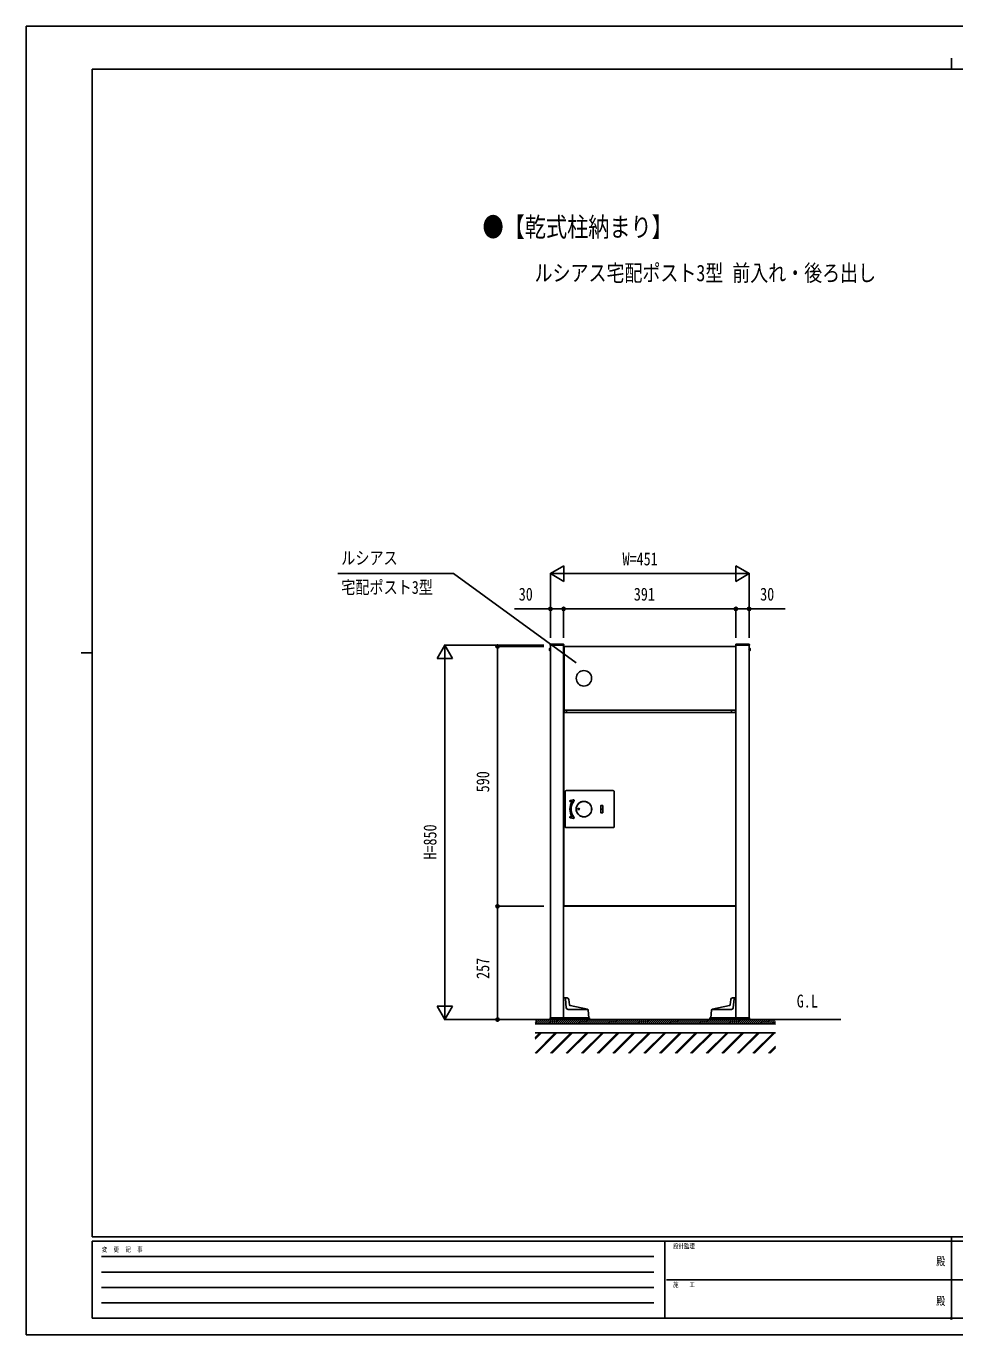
# Model space of a CAD drawing. Units: millimetres, scale not verified. Extents: x -2102 to 2102, y -1485 to 1485.
# Drawn here: x -2102 to 5, y -1485 to 1485 of the extents above; entities that cross this region are included whole.
import ezdxf
from ezdxf.enums import TextEntityAlignment as Align

# ---------------------------------------------------------------- set-up
doc = ezdxf.new("R2010")
doc.units = ezdxf.units.MM
doc.header["$LTSCALE"] = 8
doc.header["$PDMODE"] = 32
doc.header["$PDSIZE"] = 4
for name, color, linetype in [('0-1_USER1', 3, 'Continuous'), ('0-3_YKK_A1', 4, 'Continuous'), ('0-4_YKK_D', 6, 'Continuous'), ('0-5_YKK_ZWAK', 7, 'Continuous')]:
    doc.layers.add(name, color=color, linetype=linetype)
doc.styles.add('ＭＳ ゴシック', font='')
doc.styles.get('ＭＳ ゴシック').set_extended_font_data('MS Gothic')

msp = doc.modelspace()

# ---------------------------------------------------------------- linework, layer by layer
at = {"layer": '0-3_YKK_A1'}
for p, q in [((-913.14, 80.5), (-913.075, 81.561)), ((-912.142, 80.5), (-913.14, 80.5)), ((-912.999, 74.25), (-912.49, 74.25)), ((-882.49, 80.5), (-912.49, 80.5)), ((-912.49, 80.5), (-912.49, -765.5)), ((-912.49, 74.25), (-912.49, 66.75)), ((-883.138, 80.5), (-912.142, 80.5)), ((-912.077, 82.5), (-883.203, 82.5)), ((-882.49, 80.5), (-882.49, -765.5)), ((-881.99, 76.7), (-881.99, 77.5)), ((-881.984, 76.7), (-881.99, 76.7)), ((-881.99, 75.9), (-881.99, 76.6)), ((-881.99, 75.9), (-881.99, 64.4)), ((-881.49, 76.4), (-881.404, 76.4)), ((-881.404, 76.5), (-881.404, -66.5)), ((-880.604, 76.5), (-881.404, 76.5)), ((-880.99, 77.4), (-881.19, 77.4)), ((-880.99, 76.6), (-881.19, 76.6)), ((-881.19, 76.5), (-881.19, 76.6)), ((-880.99, 76.6), (-880.99, 76.5)), ((-880.604, 76.7), (-880.604, 77.5)), ((-880.604, 76.7), (-880.604, 76.5)), ((-492.79, 76.7), (-492.79, 77.5)), ((-492.49, 77.5), (-492.79, 77.5)), ((-492.79, 76.7), (-492.79, 76.5)), ((-492.49, 76.7), (-492.79, 76.7)), ((-491.99, 76.5), (-492.79, 76.5)), ((-492.49, 77.5), (-491.99, 77.5)), ((-491.99, 76.7), (-492.49, 76.7)), ((-491.996, 76.7), (-491.99, 76.6)), ((-491.99, 77.5), (-491.99, 76.7)), ((-491.99, 76.6), (-491.99, 76.5)), ((-491.49, 80.5), (-461.49, 80.5)), ((-491.49, 80.5), (-491.49, -765.5)), ((-490.815, 80.5), (-461.811, 80.5)), ((-461.876, 82.5), (-490.75, 82.5)), ((-461.811, 80.5), (-460.813, 80.5)), ((-461.49, 80.5), (-461.49, -765.5)), ((-461.49, 66.75), (-461.49, 74.25)), ((-460.981, 66.75), (-461.49, 66.75)), ((-460.813, 80.5), (-460.878, 81.561)), ((-881.99, -67.5), (-881.99, -66.7)), ((-881.99, -66.7), (-881.19, -66.7)), ((-881.19, -67.5), (-881.99, -67.5)), ((-881.49, -73.3), (-881.99, -73.3)), ((-881.19, -73.5), (-881.99, -73.5)), ((-881.99, -73.5), (-881.99, -510.4)), ((-881.49, -72.5), (-881.19, -72.5)), ((-881.49, -73.3), (-881.19, -73.3)), ((-880.604, -66.5), (-881.404, -66.5)), ((-881.19, -66.5), (-881.19, -72.5)), ((-881.19, -72.5), (-492.79, -72.5)), ((-881.19, -73.3), (-881.19, -72.5)), ((-881.19, -73.3), (-881.19, -73.5)), ((-880.604, -66.7), (-880.604, -66.5)), ((-880.604, -66.7), (-880.604, -67.5)), ((-492.79, -67.5), (-880.604, -67.5)), ((-876.29, -72.5), (-876.29, -67.5)), ((-501.19, -67.5), (-501.19, -72.5)), ((-492.79, -66.7), (-492.79, -66.5)), ((-492.79, -66.7), (-492.79, -67.5)), ((-492.49, -66.7), (-492.79, -66.7)), ((-492.49, -67.5), (-492.79, -67.5)), ((-492.79, -67.5), (-492.79, -72.5)), ((-492.79, -73.3), (-492.79, -72.5)), ((-492.49, -72.5), (-492.79, -72.5)), ((-492.79, -73.3), (-492.79, -73.5)), ((-492.49, -73.3), (-492.79, -73.3)), ((-491.99, -73.5), (-492.79, -73.5)), ((-492.49, -66.7), (-491.99, -66.7)), ((-492.49, -72.5), (-491.99, -72.5)), ((-491.99, -73.3), (-492.49, -73.3)), ((-491.99, -72.5), (-491.99, -73.3)), ((-878.99, -331.908), (-878.99, -251.892)), ((-876.998, -249.9), (-769.982, -249.9)), ((-767.99, -251.892), (-767.99, -331.908)), ((-861.012, -270.702), (-867.804, -272.395)), ((-867.199, -274.821), (-863.23, -273.832)), ((-798.49, -284.15), (-798.49, -299.65)), ((-793.49, -291.9), (-798.49, -291.9)), ((-793.99, -283.65), (-797.99, -283.65)), ((-793.49, -299.65), (-793.49, -284.15)), ((-867.804, -311.405), (-861.012, -313.098)), ((-863.23, -309.968), (-867.199, -308.979)), ((-836.975, -309.393), (-836.49, -309.4)), ((-797.99, -300.15), (-793.99, -300.15)), ((-769.982, -333.9), (-876.998, -333.9)), ((-881.19, -510.4), (-881.99, -510.4)), ((-881.49, -511.4), (-881.99, -511.4)), ((-881.49, -510.6), (-881.19, -510.6)), ((-881.49, -511.4), (-881.19, -511.4)), ((-881.19, -510.6), (-881.19, -510.4)), ((-881.19, -510.6), (-881.19, -511.4)), ((-492.79, -511.4), (-881.19, -511.4)), ((-881.19, -511.4), (-881.19, -512.5)), ((-881.19, -512.5), (-880.39, -512.5)), ((-880.39, -512.5), (-870.89, -512.5)), ((-870.29, -512.5), (-870.89, -512.5)), ((-870.39, -512), (-870.39, -511.4)), ((-870.29, -511.7), (-870.39, -511.7)), ((-870.29, -511.7), (-870.29, -511.4)), ((-870.29, -512.5), (-870.29, -511.7)), ((-501.19, -512.5), (-870.29, -512.5)), ((-501.19, -511.4), (-501.19, -511.7)), ((-501.19, -511.7), (-501.19, -512.5)), ((-501.09, -511.7), (-501.19, -511.7)), ((-500.59, -512.5), (-501.19, -512.5)), ((-501.09, -512), (-501.09, -511.4)), ((-493.59, -512.5), (-500.59, -512.5)), ((-492.79, -510.6), (-492.79, -510.4)), ((-492.79, -510.6), (-492.79, -511.4)), ((-492.49, -510.6), (-492.79, -510.6)), ((-492.49, -511.4), (-492.79, -511.4)), ((-492.49, -510.6), (-491.99, -510.6)), ((-491.99, -511.4), (-492.49, -511.4)), ((-491.99, -510.6), (-491.99, -511.4)), ((-876.535, -742.849), (-878.33, -722.326)), ((-869.619, -736.026), (-870.658, -724.151)), ((-868.043, -737.808), (-828.6, -746.192)), ((-505.938, -737.808), (-545.38, -746.192)), ((-504.361, -736.026), (-503.322, -724.151)), ((-497.445, -742.849), (-495.65, -722.326)), ((-947.376, -769.5), (-401.779, -769.5)), ((-947.376, -771.401), (-945.474, -769.5)), ((-947.376, -775.891), (-940.984, -769.5)), ((-946.494, -779.5), (-936.494, -769.5)), ((-942.004, -779.5), (-932.004, -769.5)), ((-937.514, -779.5), (-927.514, -769.5)), ((-933.024, -779.5), (-923.024, -769.5)), ((-928.534, -779.5), (-918.534, -769.5)), ((-924.044, -779.5), (-914.044, -769.5)), ((-919.553, -779.5), (-909.553, -769.5)), ((-915.063, -779.5), (-905.063, -769.5)), ((-913.49, -765.5), (-823.49, -765.5)), ((-913.49, -767), (-913.49, -765.5)), ((-910.573, -779.5), (-900.573, -769.5)), ((-906.083, -779.5), (-896.083, -769.5)), ((-901.593, -779.5), (-891.593, -769.5)), ((-897.103, -779.5), (-887.103, -769.5)), ((-892.613, -779.5), (-882.613, -769.5)), ((-888.123, -779.5), (-878.123, -769.5)), ((-883.632, -779.5), (-873.632, -769.5)), ((-825.49, -765.5), (-882.49, -765.5)), ((-879.142, -779.5), (-869.142, -769.5)), ((-874.652, -779.5), (-864.652, -769.5)), ((-827.883, -746.5), (-872.55, -746.5)), ((-870.162, -779.5), (-860.162, -769.5)), ((-865.672, -779.5), (-855.672, -769.5)), ((-861.182, -779.5), (-851.182, -769.5)), ((-856.692, -779.5), (-846.692, -769.5)), ((-852.202, -779.5), (-842.202, -769.5)), ((-847.711, -779.5), (-837.711, -769.5)), ((-843.221, -779.5), (-833.221, -769.5)), ((-838.731, -779.5), (-828.731, -769.5)), ((-834.241, -779.5), (-824.241, -769.5)), ((-829.751, -779.5), (-819.751, -769.5)), ((-827.023, -747.974), (-825.49, -765.5)), ((-825.261, -779.5), (-815.261, -769.5)), ((-823.49, -765.5), (-823.49, -769.5)), ((-820.771, -779.5), (-810.771, -769.5)), ((-816.28, -779.5), (-806.28, -769.5)), ((-811.79, -779.5), (-801.79, -769.5)), ((-807.3, -779.5), (-797.3, -769.5)), ((-802.81, -779.5), (-792.81, -769.5)), ((-798.32, -779.5), (-788.32, -769.5)), ((-793.83, -779.5), (-783.83, -769.5)), ((-789.34, -779.5), (-779.34, -769.5)), ((-784.85, -779.5), (-774.85, -769.5)), ((-780.359, -779.5), (-770.359, -769.5)), ((-775.869, -779.5), (-765.869, -769.5)), ((-771.379, -779.5), (-761.379, -769.5)), ((-766.889, -779.5), (-756.889, -769.5)), ((-762.399, -779.5), (-752.399, -769.5)), ((-757.909, -779.5), (-747.909, -769.5)), ((-753.419, -779.5), (-743.419, -769.5)), ((-748.929, -779.5), (-738.929, -769.5)), ((-744.438, -779.5), (-734.438, -769.5)), ((-739.948, -779.5), (-729.948, -769.5)), ((-735.458, -779.5), (-725.458, -769.5)), ((-730.968, -779.5), (-720.968, -769.5)), ((-726.478, -779.5), (-716.478, -769.5)), ((-721.988, -779.5), (-711.988, -769.5)), ((-717.498, -779.5), (-707.498, -769.5)), ((-713.008, -779.5), (-703.008, -769.5)), ((-708.517, -779.5), (-698.517, -769.5)), ((-704.027, -779.5), (-694.027, -769.5)), ((-699.537, -779.5), (-689.537, -769.5)), ((-695.047, -779.5), (-685.047, -769.5)), ((-690.557, -779.5), (-680.557, -769.5)), ((-686.067, -779.5), (-676.067, -769.5)), ((-681.577, -779.5), (-671.577, -769.5)), ((-677.087, -779.5), (-667.087, -769.5)), ((-672.596, -779.5), (-662.596, -769.5)), ((-668.106, -779.5), (-658.106, -769.5)), ((-663.616, -779.5), (-653.616, -769.5)), ((-659.126, -779.5), (-649.126, -769.5)), ((-654.636, -779.5), (-644.636, -769.5)), ((-650.146, -779.5), (-640.146, -769.5)), ((-645.656, -779.5), (-635.656, -769.5)), ((-641.165, -779.5), (-631.165, -769.5)), ((-636.675, -779.5), (-626.675, -769.5)), ((-632.185, -779.5), (-622.185, -769.5)), ((-627.695, -779.5), (-617.695, -769.5)), ((-623.205, -779.5), (-613.205, -769.5)), ((-618.715, -779.5), (-608.715, -769.5)), ((-614.225, -779.5), (-604.225, -769.5)), ((-609.735, -779.5), (-599.735, -769.5)), ((-605.244, -779.5), (-595.244, -769.5)), ((-600.754, -779.5), (-590.754, -769.5)), ((-596.264, -779.5), (-586.264, -769.5)), ((-591.774, -779.5), (-581.774, -769.5)), ((-587.284, -779.5), (-577.284, -769.5)), ((-582.794, -779.5), (-572.794, -769.5)), ((-578.304, -779.5), (-568.304, -769.5)), ((-573.814, -779.5), (-563.814, -769.5)), ((-569.323, -779.5), (-559.323, -769.5)), ((-564.833, -779.5), (-554.833, -769.5)), ((-560.343, -779.5), (-550.343, -769.5)), ((-555.853, -779.5), (-545.853, -769.5)), ((-551.363, -779.5), (-541.363, -769.5)), ((-550.489, -765.5), (-550.489, -769.5)), ((-460.489, -765.5), (-550.489, -765.5)), ((-546.957, -747.974), (-548.49, -765.5)), ((-548.49, -765.5), (-491.49, -765.5)), ((-546.873, -779.5), (-536.873, -769.5)), ((-546.097, -746.5), (-501.43, -746.5)), ((-542.383, -779.5), (-532.383, -769.5)), ((-537.893, -779.5), (-527.893, -769.5)), ((-533.402, -779.5), (-523.402, -769.5)), ((-528.912, -779.5), (-518.912, -769.5)), ((-524.422, -779.5), (-514.422, -769.5)), ((-519.932, -779.5), (-509.932, -769.5)), ((-515.442, -779.5), (-505.442, -769.5)), ((-510.952, -779.5), (-500.952, -769.5)), ((-506.462, -779.5), (-496.462, -769.5)), ((-501.972, -779.5), (-491.972, -769.5)), ((-497.481, -779.5), (-487.481, -769.5)), ((-492.991, -779.5), (-482.991, -769.5)), ((-488.501, -779.5), (-478.501, -769.5)), ((-484.011, -779.5), (-474.011, -769.5)), ((-479.521, -779.5), (-469.521, -769.5)), ((-475.031, -779.5), (-465.031, -769.5)), ((-470.541, -779.5), (-460.541, -769.5)), ((-466.051, -779.5), (-456.051, -769.5)), ((-461.56, -779.5), (-451.56, -769.5)), ((-460.489, -767), (-460.489, -765.5)), ((-253.258, -769.5), (-460.489, -769.5)), ((-457.07, -779.5), (-447.07, -769.5)), ((-452.58, -779.5), (-442.58, -769.5)), ((-448.09, -779.5), (-438.09, -769.5)), ((-443.6, -779.5), (-433.6, -769.5)), ((-439.11, -779.5), (-429.11, -769.5)), ((-434.62, -779.5), (-424.62, -769.5)), ((-430.129, -779.5), (-420.129, -769.5)), ((-425.639, -779.5), (-415.639, -769.5)), ((-421.149, -779.5), (-411.149, -769.5)), ((-416.659, -779.5), (-406.659, -769.5)), ((-412.169, -779.5), (-402.169, -769.5)), ((-947.376, -779.5), (-401.779, -779.5)), ((-947.376, -799.5), (-401.779, -799.5)), ((-947.376, -810.115), (-936.76, -799.5)), ((-947.376, -845.471), (-901.405, -799.5)), ((-947.376, -811.928), (-934.948, -799.5)), ((-947.376, -813.74), (-933.135, -799.5)), ((-945.969, -845.877), (-899.593, -799.5)), ((-944.157, -845.877), (-897.78, -799.5)), ((-912.426, -845.877), (-866.05, -799.5)), ((-910.614, -845.877), (-864.237, -799.5)), ((-908.801, -845.877), (-862.425, -799.5)), ((-877.071, -845.877), (-830.694, -799.5)), ((-875.258, -845.877), (-828.882, -799.5)), ((-873.446, -845.877), (-827.069, -799.5)), ((-841.716, -845.877), (-795.339, -799.5)), ((-839.903, -845.877), (-793.527, -799.5)), ((-838.091, -845.877), (-791.714, -799.5)), ((-806.36, -845.877), (-759.984, -799.5)), ((-804.548, -845.877), (-758.171, -799.5)), ((-802.735, -845.877), (-756.359, -799.5)), ((-771.005, -845.877), (-724.628, -799.5)), ((-769.192, -845.877), (-722.816, -799.5)), ((-767.38, -845.877), (-721.003, -799.5)), ((-735.65, -845.877), (-689.273, -799.5)), ((-733.837, -845.877), (-687.46, -799.5)), ((-732.025, -845.877), (-685.648, -799.5)), ((-700.294, -845.877), (-653.918, -799.5)), ((-698.482, -845.877), (-652.105, -799.5)), ((-696.669, -845.877), (-650.293, -799.5)), ((-664.939, -845.877), (-618.562, -799.5)), ((-663.126, -845.877), (-616.75, -799.5)), ((-661.314, -845.877), (-614.937, -799.5)), ((-629.584, -845.877), (-583.207, -799.5)), ((-627.771, -845.877), (-581.394, -799.5)), ((-625.959, -845.877), (-579.582, -799.5)), ((-594.228, -845.877), (-547.852, -799.5)), ((-592.416, -845.877), (-546.039, -799.5)), ((-590.603, -845.877), (-544.227, -799.5)), ((-558.873, -845.877), (-512.496, -799.5)), ((-557.06, -845.877), (-510.684, -799.5)), ((-555.248, -845.877), (-508.871, -799.5)), ((-523.518, -845.877), (-477.141, -799.5)), ((-521.705, -845.877), (-475.328, -799.5)), ((-519.893, -845.877), (-473.516, -799.5)), ((-488.162, -845.877), (-441.786, -799.5)), ((-486.35, -845.877), (-439.973, -799.5)), ((-484.537, -845.877), (-438.161, -799.5)), ((-452.807, -845.877), (-406.43, -799.5)), ((-450.994, -845.877), (-404.618, -799.5)), ((-449.182, -845.877), (-402.805, -799.5)), ((-407.679, -779.5), (-401.779, -773.6)), ((-403.189, -779.5), (-401.779, -778.09)), ((-417.452, -845.877), (-401.779, -830.204)), ((-415.639, -845.877), (-401.779, -832.017)), ((-413.827, -845.877), (-401.779, -833.829))]:
    msp.add_line(p, q, dxfattribs=at)
for points in [[(-914.499, 72.55), (-912.644, 71.645), (-912.035, 70.5)], [(-914.499, 68.45), (-912.644, 69.355), (-912.035, 70.5)], [(-912.999, 74.25), (-912.999, 66.75), (-912.49, 66.75)], [(-882.205, 81.561), (-882.14, 80.5), (-883.138, 80.5)], [(-881.99, 77.5), (-880.99, 77.5), (-880.604, 77.5), (-492.79, 77.5)], [(-881.404, 62.4), (-881.99, 62.4), (-881.99, 64.4)], [(-881.404, -66.5), (-881.99, -66.5), (-881.99, 62.4)], [(-880.604, 77.4), (-880.99, 77.4), (-880.99, 76.6)], [(-491.99, 76.5), (-491.99, -66.5), (-492.79, -66.5)], [(-491.748, 81.561), (-491.813, 80.5), (-490.815, 80.5)], [(-459.481, 72.55), (-461.336, 71.645), (-461.945, 70.5)], [(-459.481, 68.45), (-461.336, 69.355), (-461.945, 70.5)], [(-460.981, 66.75), (-460.981, 74.25), (-461.49, 74.25)], [(-881.99, -73.3), (-881.99, -72.5), (-881.49, -72.5)], [(-491.99, -73.5), (-491.99, -510.4), (-492.79, -510.4)], [(-491.99, -66.7), (-491.99, -67.5), (-492.49, -67.5)], [(-836.971, -274.436), (-840.313, -274.862), (-842.214, -275.584)], [(-842.317, -308.177), (-840.313, -308.938), (-836.971, -309.364)], [(-881.99, -511.4), (-881.99, -510.6), (-881.49, -510.6)], [(-492.79, -511.4), (-492.79, -512.5), (-493.59, -512.5)], [(-874.643, -720.5), (-882.49, -720.5), (-882.49, -765.5)], [(-499.337, -720.5), (-491.49, -720.5), (-491.49, -765.5)], [(-823.49, -769.5), (-913.49, -769.5), (-913.49, -767)], [(-550.489, -769.5), (-460.489, -769.5), (-460.489, -767)]]:
    msp.add_lwpolyline(points, dxfattribs=at)
msp.add_circle((-836.49, 5), 17.5, dxfattribs=at)
for centre, radius, start, end in [((-910.463, 70.5), 4.527, 124.06671, 235.93329), ((-912.077, 81.5), 1, 90, 176.5), ((-883.203, 81.5), 1, 3.5, 90), ((-881.19, 76.6), 0.8, 90, 180), ((-881.49, 75.9), 0.5, 90, 180), ((-879.99, 64.4), 2, 180, 224.99409), ((-490.75, 81.5), 1, 90, 176.5), ((-461.876, 81.5), 1, 3.5, 90), ((-463.517, 70.5), 4.527, 304.06671, 55.93329), ((-877, -251.89), 1.99, 89.92772, 180.07228), ((-769.98, -251.89), 1.99, 359.92772, 90.07228), ((-867.502, -273.608), 1.25, 104, 180), ((-867.502, -273.608), 1.25, 180, 284), ((-836.49, -291.9), 31.75, 146.31167, 180), ((-836.49, -291.9), 31.75, 180, 213.68833), ((-836.49, -291.9), 29.25, 141.02124, 180), ((-836.49, -291.9), 29.25, 180, 218.97876), ((-863.158, -274.123), 0.3, 326.31167, 104), ((-860.589, -272.4), 1.75, 0, 104), ((-860.589, -272.4), 1.75, 321.02124, 0), ((-836.49, -291.9), 17.65, 0, 180), ((-836.49, -291.9), 17.65, 180, 0), ((-836.49, -291.9), 17.5, 90, 255.45427), ((-836.471, -291.9), 17.296, 91.877, 268.123), ((-848.49, -291.9), 1.75, 90, 270), ((-848.49, -291.9), 1.75, 270, 90), ((-836.49, -291.9), 17.5, 270, 90), ((-797.99, -284.15), 0.5, 90, 180), ((-793.99, -284.15), 0.5, 0, 90), ((-867.502, -310.192), 1.25, 76, 180), ((-867.502, -310.192), 1.25, 180, 256), ((-863.158, -309.677), 0.3, 256, 33.68833), ((-860.589, -311.4), 1.75, 256, 0), ((-860.589, -311.4), 1.75, 0, 38.97876), ((-797.99, -299.65), 0.5, 180, 270), ((-793.99, -299.65), 0.5, 270, 0), ((-877, -331.91), 1.99, 179.92772, 270.07228), ((-769.98, -331.91), 1.99, 269.92772, 0.07228), ((-870.89, -512), 0.5, 270, 0), ((-500.59, -512), 0.5, 180, 270), ((-880.323, -722.5), 2, 5, 90), ((-874.643, -724.5), 4, 5, 90), ((-867.627, -735.851), 2, 185, 257.99891), ((-506.354, -735.851), 2, 282.00109, 355), ((-499.337, -724.5), 4, 90, 175), ((-493.657, -722.5), 2, 90, 175), ((-872.55, -742.5), 4, 185, 270), ((-829.016, -748.149), 2, 5, 77.99891), ((-544.964, -748.149), 2, 102.00109, 175), ((-501.43, -742.5), 4, 270, 355)]:
    msp.add_arc(centre, radius, start, end, dxfattribs=at)
at = {"layer": '0-4_YKK_D'}
for p, q in [((-912.49, 242.5), (-882.179, 260)), ((-912.49, 96.5), (-912.49, 243.5)), ((-912.49, 242.5), (-882.179, 225)), ((-912.49, 242.5), (-851.868, 242.5)), ((-882.179, 225), (-882.179, 260)), ((-877.49, 242.5), (-496.489, 242.5)), ((-461.489, 242.5), (-522.111, 242.5)), ((-461.489, 242.5), (-491.8, 260)), ((-491.8, 260), (-491.8, 225)), ((-461.489, 242.5), (-491.8, 225)), ((-461.489, 96.5), (-461.489, 243.5)), ((-912.49, 96.5), (-912.49, 163.5)), ((-882.49, 96.5), (-882.49, 163.5)), ((-882.49, 96.5), (-882.49, 163.5)), ((-882.49, 162.5), (-491.49, 162.5)), ((-491.49, 96.5), (-491.49, 163.5)), ((-491.49, 96.5), (-491.49, 163.5)), ((-461.489, 96.5), (-461.489, 163.5)), ((-1152.49, 80.5), (-1169.99, 50.189)), ((-927.49, 80.5), (-1153.49, 80.5)), ((-1152.49, 80.5), (-1134.99, 50.189)), ((-1152.49, 80.5), (-1152.49, 19.878)), ((-927.49, 77.5), (-1033.49, 77.5)), ((-1032.49, -512.5), (-1032.49, 77.5)), ((-1169.99, 50.189), (-1134.99, 50.189)), ((-1152.49, -734.5), (-1152.49, 45.5)), ((-927.49, -512.5), (-1033.49, -512.5)), ((-927.49, -512.5), (-1033.49, -512.5)), ((-1032.49, -769.5), (-1032.49, -512.5)), ((-1152.49, -769.5), (-1152.49, -708.878)), ((-1152.49, -769.5), (-1169.99, -739.189)), ((-1134.99, -739.189), (-1169.99, -739.189)), ((-1152.49, -769.5), (-1134.99, -739.189)), ((-927.49, -769.5), (-1153.49, -769.5)), ((-927.49, -769.5), (-1033.49, -769.5))]:
    msp.add_line(p, q, dxfattribs=at)
for points in [[(-853.841, 40.091), (-1132.693, 242.5), (-1395.002, 242.5)], [(-882.49, 162.5), (-912.49, 162.5), (-994.423, 162.5)], [(-491.49, 162.5), (-461.489, 162.5), (-379.556, 162.5)]]:
    msp.add_lwpolyline(points, dxfattribs=at)
for centre in [(-912.49, 162.5), (-882.49, 162.5), (-882.49, 162.5), (-491.49, 162.5), (-491.49, 162.5), (-461.489, 162.5), (-1032.49, 77.5), (-1032.49, -512.5), (-1032.49, -512.5), (-1032.49, -769.5)]:
    msp.add_circle(centre, 3.75, dxfattribs=at)
at = {"layer": '0-5_YKK_ZWAK'}
for p, q in [((-2.49, 1412.5), (-2.49, 1387.5)), ((1947.51, 1387.5), (-1952.49, 1387.5)), ((-1952.49, -1262.5), (-1952.49, 1387.5)), ((-1977.49, 62.5), (-1952.49, 62.5)), ((1947.51, -1262.5), (-1952.49, -1262.5)), ((-652.49, -1272.5), (-1952.49, -1272.5)), ((-1952.49, -1447.5), (-1952.49, -1272.5)), ((-652.49, -1272.5), (-652.49, -1447.5)), ((-2.49, -1272.5), (-652.49, -1272.5)), ((-2.49, -1262.5), (-2.49, -1447.5)), ((647.51, -1272.5), (-2.49, -1272.5)), ((-1931.24, -1307.5), (-677.49, -1307.5)), ((-1931.24, -1342.5), (-677.49, -1342.5)), ((-648.74, -1360), (-2.49, -1360)), ((-2.49, -1360), (647.51, -1360)), ((-1931.24, -1377.5), (-677.49, -1377.5)), ((-1931.24, -1412.5), (-677.49, -1412.5)), ((-1952.49, -1447.5), (-652.49, -1447.5)), ((-652.49, -1447.5), (-2.49, -1447.5)), ((-2.49, -1447.5), (647.51, -1447.5))]:
    msp.add_line(p, q, dxfattribs=at)
msp.add_lwpolyline([(-2102.5, -1485), (2102.5, -1485), (2102.5, 1485), (-2102.5, 1485)], close=True, dxfattribs=at)
msp.add_point((-2.49, -1447.5), dxfattribs=at)

# ---------------------------------------------------------------- texts
at = {"layer": '0-1_USER1', "style": 'ＭＳ ゴシック', "width": 0.8}
for s, height, p in [('●【乾式柱納まり】', 43.99, (-1066.7, 994)), ('ルシアス宅配ポスト3型 前入れ・後ろ出し', 37.39, (-948.5, 895))]:
    msp.add_text(s, height=height, dxfattribs=at).set_placement(p, align=Align.BOTTOM_LEFT)
at = {"layer": '0-3_YKK_A1', "style": 'ＭＳ ゴシック', "width": 0.8}
msp.add_text('G.L', height=29.33, dxfattribs=at).set_placement((-353.386, -751), align=Align.BOTTOM_LEFT)
at = {"layer": '0-4_YKK_D', "style": 'ＭＳ ゴシック', "width": 0.8}
for s, p in [('ルシアス', (-1387.335, 254.65)), ('W=451', (-748.856, 252.5)), ('宅配ポスト3型', (-1387.335, 187.983)), ('30', (-984.423, 172.5)), ('391', (-723.257, 172.5)), ('30', (-436.489, 172.5))]:
    msp.add_text(s, height=29.33, dxfattribs=at).set_placement(p, align=Align.BOTTOM_LEFT)
for s, p in [('590', (-1042.49, -253.767)), ('H=850', (-1162.49, -406.367)), ('257', (-1042.49, -677.267))]:
    msp.add_text(s, height=29.33, rotation=90, dxfattribs=at).set_placement(p, align=Align.BOTTOM_LEFT)
at = {"layer": '0-5_YKK_ZWAK', "style": 'ＭＳ ゴシック', "width": 0.8}
for s, height, p in [('設計監理', 11, (-634.157, -1292.5)), ('変  更  記  事', 11, (-1930.655, -1300)), ('殿', 18.33, (-36.833, -1332.917)), ('施\u3000\u3000工', 11, (-634.157, -1380)), ('殿', 18.33, (-36.833, -1422.917))]:
    msp.add_text(s, height=height, dxfattribs=at).set_placement(p, align=Align.BOTTOM_LEFT)

doc.saveas('drawing.dxf')
